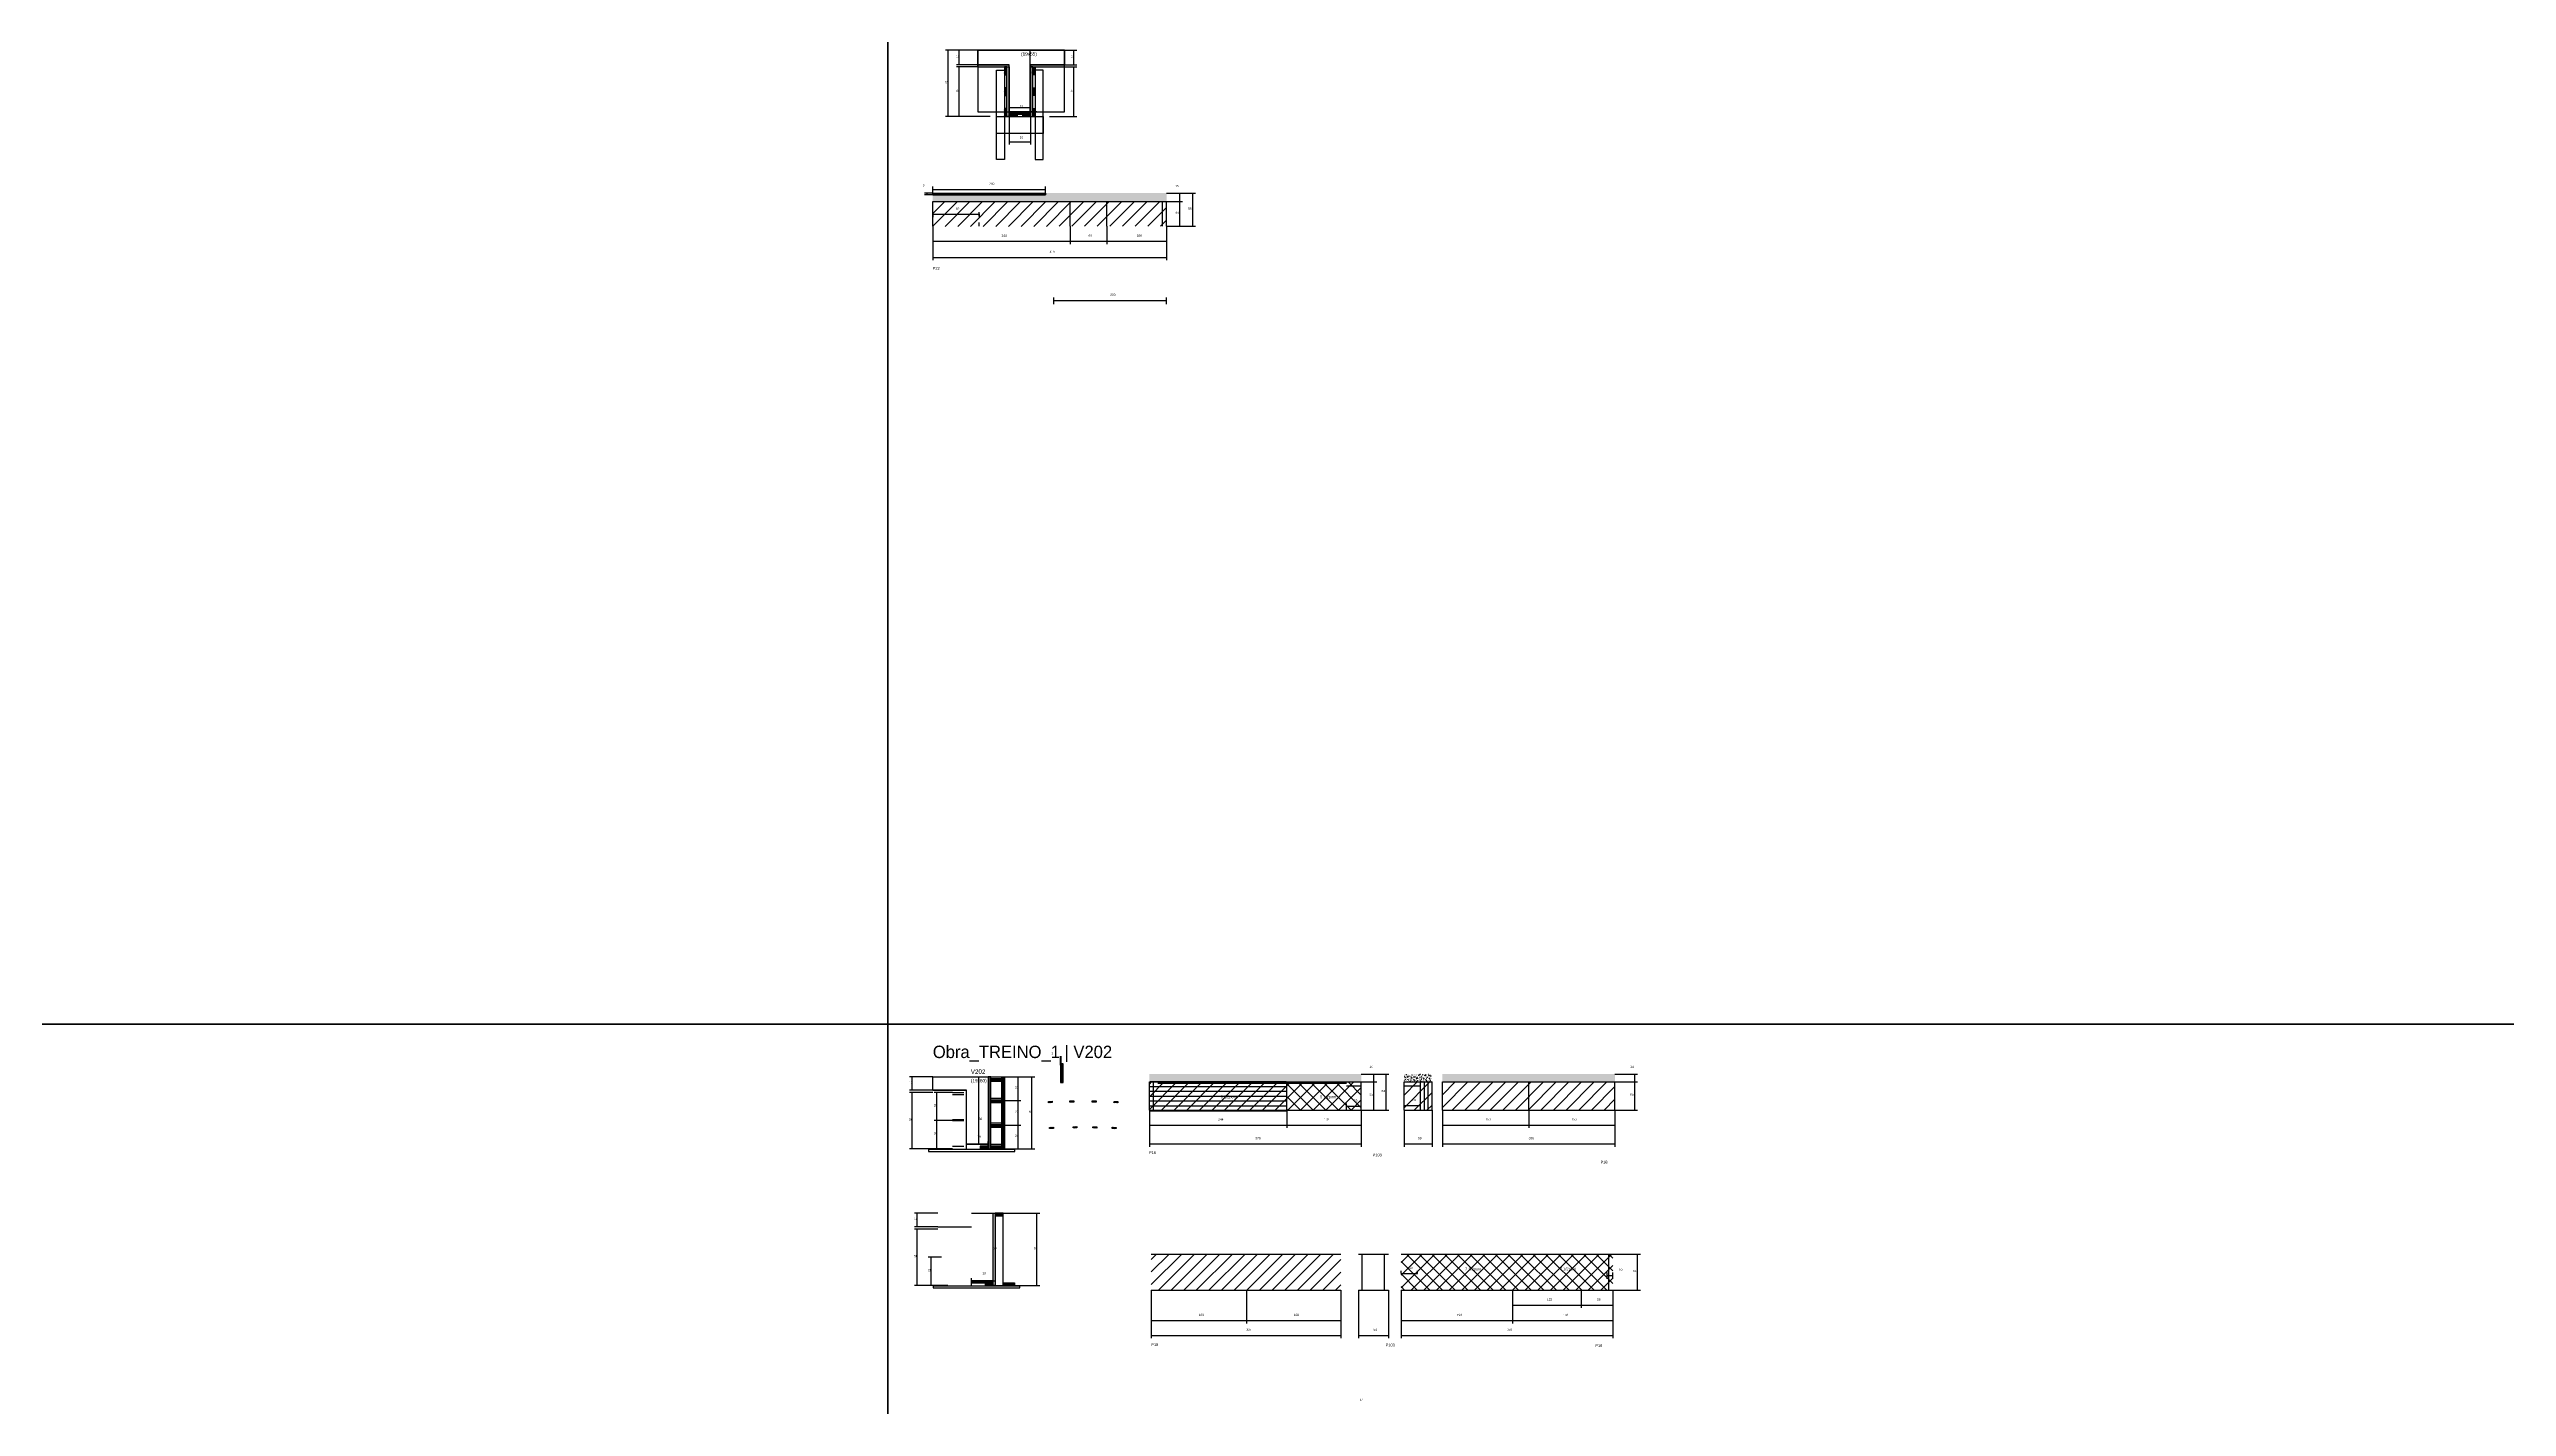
# Model space of a CAD drawing. Header units: metres. Extents: x -41 to 34800, y -36000 to 1848.
# Drawn here: x 13011 to 17375, y -7879 to -5468 of the extents above; entities that cross this region are included whole.
import ezdxf

# ---------------------------------------------------------------- set-up
doc = ezdxf.new("R2010")
doc.units = ezdxf.units.M
for name, color, linetype in [('CELL_BORDER', 8, 'Continuous'), ('CONCRETO', 251, 'Continuous'), ('COTA', 4, 'Continuous'), ('Cota Seção (2x)', 4, 'Continuous'), ('Hachura', 253, 'Continuous'), ('LABEL_ID', 3, 'Continuous'), ('Madeira', 126, 'Continuous'), ('NOMENCLATURA', 7, 'Continuous'), ('Painéis', 200, 'Continuous'), ('REAPROVEITAMENTO', 251, 'Continuous'), ('SARR_2.2x7', 40, 'Continuous'), ('SARR_3.5x7', 81, 'Continuous'), ('SARR_EDITAR', 141, 'Continuous'), ('SCO-___-LAJ', 4, 'Continuous'), ('Texto Seção', 7, 'Continuous')]:
    doc.layers.add(name, color=color, linetype=linetype)

msp = doc.modelspace()

# ---------------------------------------------------------------- hatches: boundary and pattern name
at = {"layer": 'COTA'}
h = msp.add_hatch(dxfattribs=at)
h.set_pattern_fill('AR-CONC', scale=0.03)
h.paths.add_polyline_path([(14780, -5727), (14580, -5727), (14580, -5727), (14580, -5739), (14580, -5739), (14995, -5739), (14995, -5739), (14995, -5724), (14995, -5724), (14780, -5724), (14780, -5724), (14780, -5727)])
h = msp.add_hatch(dxfattribs=at)
h.set_pattern_fill('AR-CONC', scale=0.03)
h.paths.add_polyline_path([(15340.7, -7288.5), (15340.7, -7302.5), (15340.7, -7302.5), (14964.7, -7302.5), (14964.7, -7302.5), (14964.7, -7288.5), (14964.7, -7288.5), (15340.7, -7288.5)])
h = msp.add_hatch(dxfattribs=at)
h.set_pattern_fill('AR-CONC', scale=0.03)
h.paths.add_polyline_path([(15465.7, -7288.5), (15416.7, -7288.5), (15416.7, -7288.5), (15416.7, -7302.5), (15416.7, -7302.5), (15465.7, -7302.5), (15465.7, -7302.5), (15465.7, -7288.5)])
h = msp.add_hatch(dxfattribs=at)
h.set_pattern_fill('AR-CONC', scale=0.03)
h.paths.add_polyline_path([(15791.1, -7302.5), (15791.1, -7288.5), (15484.7, -7288.5), (15484.7, -7302.5)])
at = {"layer": 'Hachura'}
h = msp.add_hatch(color=8, dxfattribs=at)
h.dxf.hatch_style = 1
h.paths.add_polyline_path([(14715.5, -5500), (14715.5, -5496), (14715.5, -5496), (14659.9, -5496), (14659.9, -5496), (14659.9, -5500), (14659.9, -5500), (14715.5, -5500)])
h = msp.add_hatch(color=8, dxfattribs=at)
h.dxf.hatch_style = 1
h.paths.add_polyline_path([(14813.5, -5500), (14813.5, -5496), (14813.5, -5496), (14753.5, -5496), (14753.5, -5496), (14753.5, -5500), (14753.5, -5500), (14813.5, -5500)])
h = msp.add_hatch(color=8, dxfattribs=at)
h.dxf.hatch_style = 1
h.paths.add_polyline_path([(14757.5, -5498), (14753.5, -5498), (14753.5, -5498), (14753.5, -5588), (14753.5, -5588), (14757.5, -5588), (14757.5, -5588), (14757.5, -5498)])
h = msp.add_hatch(dxfattribs=at)
h.set_pattern_fill('ANSI31', scale=0.5)
h.paths.add_polyline_path([(14707.1, -5514), (14711.5, -5514), (14711.5, -5514), (14711.5, -5500), (14711.5, -5500), (14707.1, -5500), (14707.1, -5500), (14707.1, -5514)])
h = msp.add_hatch(dxfattribs=at)
h.set_pattern_fill('ANSI31', scale=0.5)
h.paths.add_polyline_path([(14707.1, -5551), (14711.5, -5551), (14711.5, -5551), (14711.5, -5537), (14711.5, -5537), (14707.1, -5537), (14707.1, -5537), (14707.1, -5551)])
h = msp.add_hatch(color=8, dxfattribs=at)
h.dxf.hatch_style = 1
h.paths.add_polyline_path([(14711.5, -5500), (14715.5, -5500), (14715.5, -5500), (14715.5, -5588), (14715.5, -5588), (14711.5, -5588), (14711.5, -5588), (14711.5, -5500)])
h = msp.add_hatch(dxfattribs=at)
h.set_pattern_fill('ANSI31', scale=0.5)
h.paths.add_polyline_path([(14761.9, -5514), (14757.5, -5514), (14757.5, -5514), (14757.5, -5500), (14757.5, -5500), (14761.9, -5500), (14761.9, -5500), (14761.9, -5514)])
h = msp.add_hatch(dxfattribs=at)
h.set_pattern_fill('ANSI31', scale=0.5)
h.paths.add_polyline_path([(14761.9, -5551), (14757.5, -5551), (14757.5, -5551), (14757.5, -5537), (14757.5, -5537), (14761.9, -5537), (14761.9, -5537), (14761.9, -5551)])
h = msp.add_hatch(dxfattribs=at)
h.set_pattern_fill('ANSI31', scale=0.5)
h.paths.add_polyline_path([(14707.1, -5588), (14711.5, -5588), (14711.5, -5588), (14711.5, -5574), (14711.5, -5574), (14707.1, -5574), (14707.1, -5574), (14707.1, -5588)])
h = msp.add_hatch(color=8, dxfattribs=at)
h.dxf.hatch_style = 1
h.paths.add_polyline_path([(14753.5, -5583.6), (14753.5, -5580), (14753.5, -5580), (14715.5, -5580), (14715.5, -5580), (14715.5, -5583.6), (14715.5, -5583.6), (14753.5, -5583.6)])
h = msp.add_hatch(dxfattribs=at)
h.set_pattern_fill('ANSI31', scale=0.5)
h.paths.add_polyline_path([(14715.5, -5588), (14715.5, -5583.6), (14715.5, -5583.6), (14729.5, -5583.6), (14729.5, -5583.6), (14729.5, -5588), (14729.5, -5588), (14715.5, -5588)])
h = msp.add_hatch(dxfattribs=at)
h.set_pattern_fill('ANSI31', scale=0.5)
h.paths.add_polyline_path([(14753.5, -5588), (14753.5, -5583.6), (14753.5, -5583.6), (14739.5, -5583.6), (14739.5, -5583.6), (14739.5, -5588), (14739.5, -5588), (14753.5, -5588)])
h = msp.add_hatch(dxfattribs=at)
h.set_pattern_fill('ANSI31', scale=0.5)
h.paths.add_polyline_path([(14761.9, -5588), (14757.5, -5588), (14757.5, -5588), (14757.5, -5574), (14757.5, -5574), (14761.9, -5574), (14761.9, -5574), (14761.9, -5588)])
h = msp.add_hatch(color=8, dxfattribs=at)
h.dxf.hatch_style = 1
h.paths.add_polyline_path([(14811.5, -7270), (14807.9, -7270), (14807.9, -7270), (14807.9, -7303.3), (14807.9, -7303.3), (14811.5, -7303.3), (14811.5, -7303.3), (14811.5, -7270)])
h = msp.add_hatch(color=8, dxfattribs=at)
h.dxf.hatch_style = 1
h.paths.add_polyline_path([(14682.8, -7293.1), (14679.2, -7293.1), (14679.2, -7293.1), (14679.2, -7421.1), (14679.2, -7421.1), (14682.8, -7421.1), (14682.8, -7421.1), (14682.8, -7293.1)])
h = msp.add_hatch(dxfattribs=at)
h.set_pattern_fill('ANSI31', scale=0.5)
h.paths.add_polyline_path([(14702.8, -7301.1), (14702.8, -7296.7), (14702.8, -7296.7), (14682.8, -7296.7), (14682.8, -7296.7), (14682.8, -7301.1), (14682.8, -7301.1), (14702.8, -7301.1)])
h = msp.add_hatch(dxfattribs=at)
h.set_pattern_fill('ANSI31', scale=0.5)
h.paths.add_polyline_path([(14702.8, -7293.1), (14707.2, -7293.1), (14707.2, -7293.1), (14707.2, -7421.1), (14707.2, -7421.1), (14702.8, -7421.1), (14702.8, -7421.1), (14702.8, -7293.1)])
h = msp.add_hatch(dxfattribs=at)
h.set_pattern_fill('ANSI31', scale=0.5)
h.paths.add_polyline_path([(14702.8, -7339.2), (14702.8, -7334.8), (14702.8, -7334.8), (14682.8, -7334.8), (14682.8, -7334.8), (14682.8, -7339.2), (14682.8, -7339.2), (14702.8, -7339.2)])
h = msp.add_hatch(dxfattribs=at)
h.set_pattern_fill('ANSI31', scale=0.5)
h.paths.add_polyline_path([(14785.2, -7339.3), (14785.1, -7337.1), (14785.1, -7337.1), (14792.1, -7336.8), (14792.1, -7336.8), (14792.1, -7339), (14792.1, -7339), (14785.2, -7339.3)])
h = msp.add_hatch(dxfattribs=at)
h.set_pattern_fill('ANSI31', scale=0.5)
h.paths.add_polyline_path([(14823.2, -7338.2), (14823.2, -7336), (14823.2, -7336), (14830.2, -7335.9), (14830.2, -7335.9), (14830.2, -7338.1), (14830.2, -7338.1), (14823.2, -7338.2)])
h = msp.add_hatch(dxfattribs=at)
h.set_pattern_fill('ANSI31', scale=0.5)
h.paths.add_polyline_path([(14863.1, -7338.1), (14863.1, -7335.9), (14863.1, -7335.9), (14870.1, -7336), (14870.1, -7336), (14870.1, -7338.2), (14870.1, -7338.2), (14863.1, -7338.1)])
h = msp.add_hatch(dxfattribs=at)
h.set_pattern_fill('ANSI31', scale=0.5)
h.paths.add_polyline_path([(14901.6, -7339.1), (14901.7, -7336.9), (14901.7, -7336.9), (14908.7, -7337.2), (14908.7, -7337.2), (14908.6, -7339.4), (14908.6, -7339.4), (14901.6, -7339.1)])
h = msp.add_hatch(dxfattribs=at)
h.set_pattern_fill('ANSI31', scale=0.5)
h.paths.add_polyline_path([(14678, -7421.1), (14678, -7416.7), (14678, -7416.7), (14664, -7416.7), (14664, -7416.7), (14664, -7421.1), (14664, -7421.1), (14678, -7421.1)])
h = msp.add_hatch(dxfattribs=at)
h.set_pattern_fill('ANSI31', scale=0.5)
h.paths.add_polyline_path([(14682.8, -7383.1), (14682.8, -7378.7), (14682.8, -7378.7), (14702.8, -7378.7), (14702.8, -7378.7), (14702.8, -7383.1), (14702.8, -7383.1), (14682.8, -7383.1)])
h = msp.add_hatch(dxfattribs=at)
h.set_pattern_fill('ANSI31', scale=0.5)
h.paths.add_polyline_path([(14702.8, -7421.1), (14702.8, -7416.7), (14702.8, -7416.7), (14682.8, -7416.7), (14682.8, -7416.7), (14682.8, -7421.1), (14682.8, -7421.1), (14702.8, -7421.1)])
h = msp.add_hatch(dxfattribs=at)
h.set_pattern_fill('ANSI31', scale=0.5)
h.paths.add_polyline_path([(14787.2, -7385.3), (14787.1, -7383.1), (14787.1, -7383.1), (14794.1, -7382.8), (14794.1, -7382.8), (14794.2, -7385), (14794.2, -7385), (14787.2, -7385.3)])
h = msp.add_hatch(dxfattribs=at)
h.set_pattern_fill('ANSI31', scale=0.5)
h.paths.add_polyline_path([(14828.9, -7384.1), (14828.9, -7381.9), (14828.9, -7381.9), (14835.9, -7381.8), (14835.9, -7381.8), (14835.9, -7384), (14835.9, -7384), (14828.9, -7384.1)])
h = msp.add_hatch(dxfattribs=at)
h.set_pattern_fill('ANSI31', scale=0.5)
h.paths.add_polyline_path([(14864.3, -7384.1), (14864.3, -7381.9), (14864.3, -7381.9), (14871.3, -7382), (14871.3, -7382), (14871.3, -7384.2), (14871.3, -7384.2), (14864.3, -7384.1)])
h = msp.add_hatch(dxfattribs=at)
h.set_pattern_fill('ANSI31', scale=0.5)
h.paths.add_polyline_path([(14898.6, -7385), (14898.7, -7382.8), (14898.7, -7382.8), (14905.7, -7383.1), (14905.7, -7383.1), (14905.6, -7385.3), (14905.6, -7385.3), (14898.6, -7385)])
h = msp.add_hatch(color=8, dxfattribs=at)
h.dxf.hatch_style = 1
h.paths.add_polyline_path([(14686.9, -7535.6), (14690.9, -7535.6), (14690.9, -7535.6), (14690.9, -7663.6), (14690.9, -7663.6), (14686.9, -7663.6), (14686.9, -7663.6), (14686.9, -7535.6)])
h = msp.add_hatch(dxfattribs=at)
h.set_pattern_fill('ANSI31', scale=0.5)
h.paths.add_polyline_path([(14704.9, -7540), (14704.9, -7535.6), (14704.9, -7535.6), (14690.9, -7535.6), (14690.9, -7535.6), (14690.9, -7540), (14690.9, -7540), (14704.9, -7540)])
h = msp.add_hatch(color=8, dxfattribs=at)
h.dxf.hatch_style = 1
h.paths.add_polyline_path([(14686.9, -7659.2), (14686.9, -7655.6), (14686.9, -7655.6), (14648.9, -7655.6), (14648.9, -7655.6), (14648.9, -7659.2), (14648.9, -7659.2), (14686.9, -7659.2)])
h = msp.add_hatch(dxfattribs=at)
h.set_pattern_fill('ANSI31', scale=0.5)
h.paths.add_polyline_path([(14686.9, -7663.6), (14686.9, -7659.2), (14686.9, -7659.2), (14672.9, -7659.2), (14672.9, -7659.2), (14672.9, -7663.6), (14672.9, -7663.6), (14686.9, -7663.6)])
h = msp.add_hatch(dxfattribs=at)
h.set_pattern_fill('ANSI31', scale=0.5)
h.paths.add_polyline_path([(14704.9, -7663.6), (14704.9, -7659.2), (14704.9, -7659.2), (14724.9, -7659.2), (14724.9, -7659.2), (14724.9, -7663.6), (14724.9, -7663.6), (14704.9, -7663.6)])
at = {"layer": 'REAPROVEITAMENTO'}
h = msp.add_hatch(dxfattribs=at)
h.set_pattern_fill('ANSI31', scale=5)
h.paths.add_polyline_path([(14995, -5782.8), (14995, -5738.8), (14995, -5738.8), (14580, -5739.3), (14580, -5739.3), (14580, -5783.3), (14580, -5783.3), (14995, -5782.8)])
h = msp.add_hatch(dxfattribs=at)
h.set_pattern_fill('ANSI31', scale=5)
h.paths.add_polyline_path([(14964.7, -7302.5), (14964.7, -7352.5), (14964.7, -7352.5), (15208.7, -7352.5), (15208.7, -7352.5), (15208.7, -7302.5), (15208.7, -7302.5), (14964.7, -7302.5)])
h = msp.add_hatch(dxfattribs=at)
h.set_pattern_fill('ANSI37', scale=5)
h.paths.add_polyline_path([(15208.7, -7302.5), (15208.7, -7352.5), (15208.7, -7352.5), (15340.7, -7352.5), (15340.7, -7352.5), (15340.7, -7302.5), (15340.7, -7302.5), (15208.7, -7302.5)])
h = msp.add_hatch(dxfattribs=at)
h.set_pattern_fill('ANSI31', scale=5)
h.paths.add_polyline_path([(15416.7, -7302.5), (15416.7, -7352.5), (15416.7, -7352.5), (15466.4, -7352.5), (15466.4, -7352.5), (15466.4, -7302.5), (15466.4, -7302.5), (15416.7, -7302.5)])
h = msp.add_hatch(dxfattribs=at)
h.set_pattern_fill('ANSI31', scale=5)
h.paths.add_polyline_path([(15484.7, -7302.5), (15484.7, -7352.5), (15484.7, -7352.5), (15791.1, -7352.5), (15791.1, -7352.5), (15791.1, -7302.5), (15791.1, -7302.5), (15484.7, -7302.5)])
h = msp.add_hatch(dxfattribs=at)
h.set_pattern_fill('ANSI31', scale=5)
h.paths.add_polyline_path([(14967.9, -7608.2), (14967.9, -7672.2), (14967.9, -7672.2), (15304.5, -7672.2), (15304.5, -7672.2), (15304.5, -7608.2), (15304.5, -7608.2), (14967.9, -7608.2)])
h = msp.add_hatch(dxfattribs=at)
h.set_pattern_fill('ANSI37', scale=5)
h.paths.add_polyline_path([(15411.4, -7608.2), (15411.4, -7672.2), (15411.4, -7672.2), (15787.4, -7672.2), (15787.4, -7672.2), (15787.4, -7608.2), (15787.4, -7608.2), (15411.4, -7608.2)])

# ---------------------------------------------------------------- linework, layer by layer
at = {"layer": 'CELL_BORDER'}
for points in [[(11600, -7200), (14500, -7200), (14500, -5400), (11600, -5400)], [(14500, -7200), (17400, -7200), (17400, -5400), (14500, -5400)], [(11600, -9000), (14500, -9000), (14500, -7200), (11600, -7200)], [(14500, -9000), (17400, -9000), (17400, -7200), (14500, -7200)]]:
    msp.add_lwpolyline(points, close=True, dxfattribs=at)
at = {"layer": 'CONCRETO'}
for points in [[(14659.9, -5496), (14659.9, -5470), (14813.5, -5470), (14813.5, -5496), (14753.5, -5496), (14753.5, -5580), (14715.5, -5580), (14715.5, -5496)], [(14659.9, -5580), (14813.5, -5580), (14813.5, -5470), (14659.9, -5470)], [(14640, -7317.1), (14580, -7317.1), (14580, -7293.1), (14640, -7293.1), (14640, -7293.1), (14678, -7293.1), (14678, -7416.7), (14678, -7416.7), (14678, -7413.1), (14640, -7413.1)]]:
    msp.add_lwpolyline(points, close=True, dxfattribs=at)
at = {"layer": 'COTA'}
for p, q in [((14659.9, -5470), (14602.5, -5470)), ((14607.5, -5588), (14607.5, -5470)), ((14659.9, -5470), (14621.8, -5470)), ((14659.9, -5496), (14621.8, -5496)), ((14626.8, -5496), (14626.8, -5470)), ((14813.5, -5470), (14835.4, -5470)), ((14813.5, -5496), (14835.4, -5496)), ((14830.4, -5496), (14830.4, -5470)), ((14659.9, -5500), (14621.8, -5500)), ((14626.8, -5588), (14626.8, -5500)), ((14813.5, -5500), (14835.4, -5500)), ((14830.4, -5588), (14830.4, -5500)), ((14681.9, -5588), (14602.5, -5588)), ((14681.9, -5588), (14621.8, -5588)), ((14715.5, -5588), (14715.5, -5637.8)), ((14753.5, -5588), (14753.5, -5637.8)), ((14787.1, -5588), (14835.4, -5588)), ((14715.5, -5632.8), (14753.5, -5632.8)), ((14580, -5724), (14580, -5712.4)), ((14780, -5724), (14780, -5712.4)), ((14580, -5724), (14565.2, -5724)), ((14580, -5727), (14565.2, -5727)), ((14570.2, -5727), (14570.2, -5724)), ((14580, -5717.4), (14780, -5717.4)), ((14995, -5724), (15023.4, -5724)), ((14995, -5724), (15046.5, -5724)), ((14995, -5739), (15023.4, -5739)), ((14995, -5739), (15023.4, -5739)), ((15018.4, -5739), (15018.4, -5724)), ((15018.4, -5783), (15018.4, -5739)), ((15041.5, -5783), (15041.5, -5724)), ((14580, -5761), (14580, -5766.7)), ((14580, -5761.7), (14662, -5761.7)), ((14580, -5783), (14580, -5814.6)), ((14580, -5783), (14580, -5843.1)), ((14662, -5761), (14662, -5766.7)), ((14824, -5783), (14824, -5814.6)), ((14824, -5783), (14824, -5814.6)), ((14889, -5783), (14889, -5814.6)), ((14889, -5783), (14889, -5814.6)), ((14995, -5783), (14995, -5814.6)), ((14995, -5783), (14995, -5843.1)), ((14995, -5783), (15023.4, -5783)), ((14995, -5783), (15046.5, -5783)), ((14580, -5809.6), (14824, -5809.6)), ((14580, -5838.1), (14995, -5838.1)), ((14824, -5809.6), (14889, -5809.6)), ((14889, -5809.6), (14995, -5809.6)), ((14795, -5921.3), (14795, -5909.7)), ((14795, -5914.7), (14995, -5914.7)), ((14995, -5921.3), (14995, -5909.7)), ((14806.7, -7272.8), (14806.7, -7256.5)), ((14806.7, -7261.5), (14807.9, -7261.5)), ((14807.9, -7272.8), (14807.9, -7256.5)), ((14580, -7293.1), (14538.3, -7293.1)), ((14580, -7317.1), (14538.3, -7317.1)), ((14580, -7321.1), (14538.3, -7321.1)), ((14543.3, -7317.1), (14543.3, -7293.1)), ((14543.3, -7421.1), (14543.3, -7321.1)), ((14615.2, -7321.1), (14582.3, -7321.1)), ((14587.3, -7371.1), (14587.3, -7321.1)), ((14696, -7293.1), (14761, -7293.1)), ((14702.8, -7293.1), (14736.5, -7293.1)), ((14731.5, -7335.2), (14731.5, -7293.1)), ((14756, -7421.1), (14756, -7293.1)), ((15340.7, -7288.5), (15368.1, -7288.5)), ((15340.7, -7288.5), (15389.8, -7288.5)), ((15340.7, -7302.5), (15368.1, -7302.5)), ((15340.7, -7302.5), (15368.1, -7302.5)), ((15363.1, -7302.5), (15363.1, -7288.5)), ((15363.1, -7352.5), (15363.1, -7302.5)), ((15384.8, -7352.5), (15384.8, -7288.5)), ((15791.1, -7288.5), (15831.3, -7288.5)), ((15791.1, -7302.5), (15831.3, -7302.5)), ((15791.1, -7302.5), (15831.3, -7302.5)), ((15826.3, -7302.5), (15826.3, -7288.5)), ((15826.3, -7352.5), (15826.3, -7302.5)), ((14615.2, -7371.1), (14582.3, -7371.1)), ((14615.2, -7371.1), (14582.3, -7371.1)), ((14587.3, -7421.1), (14587.3, -7371.1)), ((14702.8, -7335.2), (14736.5, -7335.2)), ((14702.8, -7335.2), (14736.5, -7335.2)), ((14731.5, -7379.1), (14731.5, -7335.2)), ((14964.7, -7352.5), (14964.7, -7384)), ((14964.7, -7352.5), (14964.7, -7417.6)), ((15208.7, -7352.5), (15208.7, -7384)), ((15208.7, -7352.5), (15208.7, -7384)), ((15340.7, -7352.5), (15340.7, -7384)), ((15340.7, -7352.5), (15340.7, -7417.6)), ((15340.7, -7352.5), (15368.1, -7352.5)), ((15340.7, -7352.5), (15389.8, -7352.5)), ((15416.7, -7352.5), (15416.7, -7417.6)), ((15466.4, -7352.5), (15466.4, -7417.6)), ((15484.7, -7352.5), (15484.7, -7384)), ((15484.7, -7352.5), (15484.7, -7417.6)), ((15637.9, -7352.5), (15637.9, -7384)), ((15637.9, -7352.5), (15637.9, -7384)), ((15791.1, -7352.5), (15791.1, -7384)), ((15791.1, -7352.5), (15831.3, -7352.5)), ((15791.1, -7352.5), (15791.1, -7417.6)), ((14702.8, -7379.1), (14736.5, -7379.1)), ((14702.8, -7379.1), (14736.5, -7379.1)), ((14731.5, -7421.1), (14731.5, -7379.1)), ((14964.7, -7379), (15208.7, -7379)), ((14964.7, -7412.6), (15340.7, -7412.6)), ((15208.7, -7379), (15340.7, -7379)), ((15416.7, -7412.6), (15466.4, -7412.6)), ((15484.7, -7379), (15637.9, -7379)), ((15484.7, -7412.6), (15791.1, -7412.6)), ((15637.9, -7379), (15791.1, -7379)), ((14590.8, -7421.1), (14538.3, -7421.1)), ((14615.2, -7421.1), (14582.3, -7421.1)), ((14696, -7421.1), (14761, -7421.1)), ((14702.8, -7421.1), (14736.5, -7421.1)), ((14588.9, -7535.6), (14547.2, -7535.6)), ((14552.2, -7559.6), (14552.2, -7535.6)), ((14704.9, -7535.6), (14769.9, -7535.6)), ((14764.9, -7663.6), (14764.9, -7535.6)), ((14588.9, -7559.6), (14547.2, -7559.6)), ((14588.9, -7563.6), (14547.2, -7563.6)), ((14552.2, -7663.6), (14552.2, -7563.6)), ((14595.6, -7613.6), (14572, -7613.6)), ((14577, -7663.6), (14577, -7613.6)), ((15787.4, -7608.2), (15836.4, -7608.2)), ((15831.4, -7672.2), (15831.4, -7608.2)), ((14606.5, -7663.6), (14547.2, -7663.6)), ((14595.6, -7663.6), (14572, -7663.6)), ((14704.9, -7663.6), (14769.9, -7663.6)), ((14967.9, -7672.2), (14967.9, -7731.3)), ((14967.9, -7672.2), (14967.9, -7757.6)), ((15136.7, -7672.2), (15136.7, -7731.3)), ((15136.7, -7672.2), (15136.7, -7731.3)), ((15304.5, -7672.2), (15304.5, -7731.3)), ((15304.5, -7672.2), (15304.5, -7757.6)), ((15335.5, -7672.2), (15335.5, -7757.6)), ((15389.1, -7672.2), (15389.1, -7757.6)), ((15411.4, -7672.2), (15411.4, -7731.3)), ((15411.4, -7672.2), (15411.4, -7757.6)), ((15609.4, -7672.2), (15609.4, -7731.3)), ((15609.4, -7672.2), (15609.4, -7703.8)), ((15609.4, -7672.2), (15609.4, -7731.3)), ((15731.4, -7672.2), (15731.4, -7703.8)), ((15731.4, -7672.2), (15731.4, -7703.8)), ((15787.4, -7672.2), (15787.4, -7703.8)), ((15787.4, -7672.2), (15787.4, -7731.3)), ((15787.4, -7672.2), (15787.4, -7757.6)), ((15787.4, -7672.2), (15836.4, -7672.2)), ((15609.4, -7698.8), (15731.4, -7698.8)), ((15731.4, -7698.8), (15787.4, -7698.8)), ((14967.9, -7726.3), (15136.7, -7726.3)), ((14967.9, -7752.6), (15304.5, -7752.6)), ((15136.7, -7726.3), (15304.5, -7726.3)), ((15335.5, -7752.6), (15389.1, -7752.6)), ((15411.4, -7726.3), (15609.4, -7726.3)), ((15411.4, -7752.6), (15787.4, -7752.6)), ((15609.4, -7726.3), (15787.4, -7726.3))]:
    msp.add_line(p, q, dxfattribs=at)
at = {"layer": 'Cota Seção (2x)'}
for p, q in [((14764.5, -5470), (14748, -5470)), ((14753, -5580), (14753, -5470)), ((14715.5, -5588), (14715.5, -5567)), ((14715.5, -5572), (14753.5, -5572)), ((14764.5, -5580), (14748, -5580)), ((14753.5, -5588), (14753.5, -5567)), ((14640, -7293.1), (14666.5, -7293.1)), ((14661.5, -7413.1), (14661.5, -7293.1)), ((15314.7, -7352.5), (15314.7, -7340.4)), ((15314.7, -7345.4), (15340.7, -7345.4)), ((15340.7, -7352.5), (15340.7, -7340.4)), ((15416.7, -7352.5), (15416.7, -7339.5)), ((15416.7, -7344.5), (15445.7, -7344.5)), ((15445.7, -7352.5), (15445.7, -7339.5)), ((14640, -7421.1), (14640, -7408.1)), ((14640, -7413.1), (14666.5, -7413.1)), ((14640, -7413.1), (14678, -7413.1)), ((14678, -7421.1), (14678, -7408.1)), ((14648.9, -7535.6), (14691.9, -7535.6)), ((14686.9, -7655.6), (14686.9, -7535.6)), ((14648.9, -7663.6), (14648.9, -7650.6)), ((14648.9, -7655.6), (14691.9, -7655.6)), ((14648.9, -7655.6), (14686.9, -7655.6)), ((14686.9, -7663.6), (14686.9, -7650.6)), ((15411.4, -7642.8), (15411.4, -7637.8)), ((15411.4, -7642.8), (15440.4, -7642.8)), ((15440.4, -7642.8), (15440.4, -7637.8)), ((15777.4, -7651.8), (15777.4, -7640.9)), ((15777.4, -7645.9), (15787.4, -7645.9)), ((15787.4, -7651.8), (15787.4, -7640.9))]:
    msp.add_line(p, q, dxfattribs=at)
at = {"layer": 'Madeira'}
for points in [[(14707.1, -5514), (14711.5, -5514), (14711.5, -5500), (14707.1, -5500)], [(14707.1, -5551), (14711.5, -5551), (14711.5, -5537), (14707.1, -5537)], [(14761.9, -5514), (14757.5, -5514), (14757.5, -5500), (14761.9, -5500)], [(14761.9, -5551), (14757.5, -5551), (14757.5, -5537), (14761.9, -5537)], [(14707.1, -5588), (14711.5, -5588), (14711.5, -5574), (14707.1, -5574)], [(14715.5, -5588), (14715.5, -5583.6), (14729.5, -5583.6), (14729.5, -5588)], [(14753.5, -5588), (14753.5, -5583.6), (14739.5, -5583.6), (14739.5, -5588)], [(14761.9, -5588), (14757.5, -5588), (14757.5, -5574), (14761.9, -5574)], [(14702.8, -7301.1), (14702.8, -7296.7), (14682.8, -7296.7), (14682.8, -7301.1)], [(14702.8, -7293.1), (14707.2, -7293.1), (14707.2, -7421.1), (14702.8, -7421.1)], [(14702.8, -7339.2), (14702.8, -7334.8), (14682.8, -7334.8), (14682.8, -7339.2)], [(14785.2, -7339.3), (14785.1, -7337.1), (14792.1, -7336.8), (14792.1, -7339)], [(14823.2, -7338.2), (14823.2, -7336), (14830.2, -7335.9), (14830.2, -7338.1)], [(14863.1, -7338.1), (14863.1, -7335.9), (14870.1, -7336), (14870.1, -7338.2)], [(14901.6, -7339.1), (14901.7, -7336.9), (14908.7, -7337.2), (14908.6, -7339.4)], [(14678, -7421.1), (14678, -7416.7), (14664, -7416.7), (14664, -7421.1)], [(14682.8, -7383.1), (14682.8, -7378.7), (14702.8, -7378.7), (14702.8, -7383.1)], [(14702.8, -7421.1), (14702.8, -7416.7), (14682.8, -7416.7), (14682.8, -7421.1)], [(14787.2, -7385.3), (14787.1, -7383.1), (14794.1, -7382.8), (14794.2, -7385)], [(14828.9, -7384.1), (14828.9, -7381.9), (14835.9, -7381.8), (14835.9, -7384)], [(14864.3, -7384.1), (14864.3, -7381.9), (14871.3, -7382), (14871.3, -7384.2)], [(14898.6, -7385), (14898.7, -7382.8), (14905.7, -7383.1), (14905.6, -7385.3)], [(14704.9, -7540), (14704.9, -7535.6), (14690.9, -7535.6), (14690.9, -7540)], [(14704.9, -7535.6), (14690.9, -7535.6), (14690.9, -7663.6), (14704.9, -7663.6)], [(14686.9, -7663.6), (14686.9, -7659.2), (14672.9, -7659.2), (14672.9, -7663.6)], [(14704.9, -7663.6), (14704.9, -7659.2), (14724.9, -7659.2), (14724.9, -7663.6)]]:
    msp.add_lwpolyline(points, close=True, dxfattribs=at)
at = {"layer": 'Painéis'}
for p, q in [((14659.9, -5496), (14715.5, -5496)), ((14659.9, -5500), (14659.9, -5496)), ((14715.5, -5500), (14715.5, -5496)), ((14753.5, -5496), (14813.5, -5496)), ((14753.5, -5500), (14753.5, -5496)), ((14813.5, -5500), (14813.5, -5496)), ((14715.5, -5588), (14715.5, -5500)), ((14753.5, -5588), (14753.5, -5500)), ((14715.5, -5580), (14753.5, -5580)), ((14715.5, -5583.6), (14715.5, -5580)), ((14753.5, -5583.6), (14753.5, -5580)), ((14580, -5724), (14780, -5724)), ((14580, -5727), (14780, -5727)), ((14580, -5739), (14995, -5739)), ((14580, -5783), (14580, -5739)), ((14824, -5783), (14824, -5739)), ((14889, -5783), (14889, -5739)), ((14995, -5783), (14995, -5739)), ((14580, -7317.1), (14640, -7317.1)), ((14615.2, -7321.1), (14635.2, -7321.1)), ((14615.2, -7324.7), (14635.2, -7324.7)), ((14682.8, -7293.1), (14702.8, -7293.1)), ((14682.8, -7296.7), (14702.8, -7296.7)), ((14964.7, -7302.5), (15340.7, -7302.5)), ((14964.7, -7352.5), (14964.7, -7302.5)), ((15208.7, -7352.5), (15208.7, -7302.5)), ((15340.7, -7352.5), (15340.7, -7302.5)), ((15416.7, -7302.5), (15466.4, -7302.5)), ((15416.7, -7352.5), (15416.7, -7302.5)), ((15466.4, -7352.5), (15466.4, -7302.5)), ((15484.7, -7302.5), (15791.1, -7302.5)), ((15484.7, -7352.5), (15484.7, -7302.5)), ((15637.9, -7352.5), (15637.9, -7302.5)), ((15791.1, -7352.5), (15791.1, -7302.5)), ((14615.2, -7369.1), (14635.2, -7369.1)), ((14615.2, -7370.7), (14635.2, -7370.7)), ((14682.8, -7331.2), (14702.8, -7331.2)), ((14682.8, -7334.8), (14702.8, -7334.8)), ((14964.7, -7352.5), (15340.7, -7352.5)), ((15416.7, -7352.5), (15466.4, -7352.5)), ((15484.7, -7352.5), (15791.1, -7352.5)), ((14615.2, -7416.7), (14635.2, -7416.7)), ((14682.8, -7416.7), (14702.8, -7416.7)), ((14588.9, -7559.6), (14648.9, -7559.6)), ((14967.9, -7608.2), (15304.5, -7608.2)), ((15335.5, -7608.2), (15389.1, -7608.2)), ((15411.4, -7608.2), (15787.4, -7608.2)), ((14648.9, -7655.6), (14686.9, -7655.6)), ((14967.9, -7672.2), (15304.5, -7672.2)), ((15335.5, -7672.2), (15389.1, -7672.2)), ((15411.4, -7672.2), (15787.4, -7672.2))]:
    msp.add_line(p, q, dxfattribs=at)
for points in [[(14715.5, -5500), (14715.5, -5496), (14659.9, -5496), (14659.9, -5500)], [(14813.5, -5500), (14813.5, -5496), (14753.5, -5496), (14753.5, -5500)], [(14711.5, -5500), (14715.5, -5500), (14715.5, -5588), (14711.5, -5588)], [(14757.5, -5500), (14753.5, -5500), (14753.5, -5588), (14757.5, -5588)], [(14753.5, -5583.6), (14753.5, -5580), (14715.5, -5580), (14715.5, -5583.6)], [(14580, -5724), (14780, -5724), (14780, -5727), (14580, -5727)], [(14807.9, -7270), (14806.7, -7270), (14806.7, -7303.3), (14807.9, -7303.3)], [(14811.5, -7270), (14807.9, -7270), (14807.9, -7303.3), (14811.5, -7303.3)], [(14679.2, -7293.1), (14678, -7293.1), (14678, -7421.1), (14679.2, -7421.1)], [(14682.8, -7293.1), (14679.2, -7293.1), (14679.2, -7421.1), (14682.8, -7421.1)], [(14702.8, -7296.7), (14682.8, -7296.7), (14682.8, -7293.1), (14702.8, -7293.1)], [(14702.8, -7334.8), (14682.8, -7334.8), (14682.8, -7331.2), (14702.8, -7331.2)], [(14702.8, -7378.7), (14682.8, -7378.7), (14682.8, -7375.1), (14702.8, -7375.1)], [(14702.8, -7416.7), (14682.8, -7416.7), (14682.8, -7413.1), (14702.8, -7413.1)], [(14686.9, -7535.6), (14690.9, -7535.6), (14690.9, -7663.6), (14686.9, -7663.6)], [(14686.9, -7659.2), (14686.9, -7655.6), (14648.9, -7655.6), (14648.9, -7659.2)]]:
    msp.add_lwpolyline(points, close=True, dxfattribs=at)
at = {"layer": 'SARR_2.2x7'}
for p, q in [((14662, -5765), (14662, -5758)), ((14988, -5783), (14988, -5739)), ((14662, -5783), (14662, -5776)), ((14965.7, -7301.7), (15207.5, -7301.7)), ((14965.7, -7310.3), (15207.5, -7310.3)), ((14965.7, -7319), (15207.5, -7319)), ((14965.7, -7327.6), (15207.5, -7327.6)), ((14971.7, -7352.5), (14971.7, -7302.5)), ((14979.7, -7304.7), (15208.7, -7304.7)), ((15208.7, -7304.7), (15314.7, -7304.7)), ((15314.7, -7309.5), (15340.7, -7309.5)), ((15416.7, -7309.5), (15445.7, -7309.5)), ((15445.7, -7352.5), (15445.7, -7302.5)), ((15452.7, -7352.5), (15452.7, -7302.5)), ((15459.4, -7352.5), (15459.4, -7302.5)), ((14965.7, -7336.2), (15207.5, -7336.2)), ((14965.7, -7344.8), (15207.5, -7344.8)), ((14965.7, -7353.5), (15207.5, -7353.5)), ((15342.5, -7672.2), (15342.5, -7608.2)), ((15382.1, -7672.2), (15382.1, -7608.2)), ((15780.4, -7672.2), (15780.4, -7608.2))]:
    msp.add_line(p, q, dxfattribs=at)
at = {"layer": 'SARR_3.5x7'}
for points in [[(14693.1, -5506), (14707.1, -5506), (14707.1, -5664.5), (14693.1, -5664.5)], [(14775.9, -5506), (14761.9, -5506), (14761.9, -5664.5), (14775.9, -5664.5)], [(14693.1, -5588), (14775.9, -5588), (14775.9, -5618.1), (14693.1, -5618.1)]]:
    msp.add_lwpolyline(points, close=True, dxfattribs=at)
at = {"layer": 'SARR_EDITAR'}
msp.add_line((14580, -5725.5), (14780, -5725.5), dxfattribs=at)
at = {"layer": 'SCO-___-LAJ'}
for points in [[(14725.4, -7422.5), (14572.1, -7422.5), (14572.1, -7425.7), (14725.4, -7425.7)], [(14734.2, -7664.9), (14580.9, -7664.9), (14580.9, -7668.1), (14734.2, -7668.1)]]:
    msp.add_lwpolyline(points, close=True, dxfattribs=at)

# ---------------------------------------------------------------- texts
at = {"layer": 'COTA'}
for s, p in [('13', (14621.3, -5483)), ('13', (14824.9, -5483)), ('59', (14602, -5529)), ('44', (14621.3, -5544)), ('44', (14824.9, -5544)), ('19', (14734.5, -5627.3)), ('3', (14562, -5711.9)), ('200', (14680, -5709.3)), ('15', (15010.2, -5713.4)), ('82', (14621, -5753.6)), ('44', (15010.3, -5761)), ('59', (15033.4, -5753.5)), ('244', (14702, -5801.5)), ('65', (14856.5, -5801.5)), ('106', (14942, -5801.5)), ('415', (14787.5, -5830)), ('200', (14895, -5906.6)), ('1', (14790.5, -7253.5)), ('14', (15355.1, -7277.4)), ('14', (15818.2, -7277.4)), ('12', (14537.8, -7305.1)), ('21', (14726, -7314.2)), ('50', (15355, -7327.5)), ('64', (15376.7, -7320.5)), ('50', (15818.2, -7327.5)), ('50', (14537.8, -7371.1)), ('25', (14581.8, -7346.1)), ('22', (14726, -7357.2)), ('64', (14750.5, -7357.1)), ('244', (15086.7, -7370.9)), ('132', (15274.7, -7370.8)), ('153', (15561.3, -7370.8)), ('153', (15714.5, -7370.8)), ('25', (14581.8, -7396.1)), ('21', (14726, -7400.1)), ('376', (15152.7, -7404.3)), ('50', (15441.5, -7404.4)), ('306', (15637.9, -7404.3)), ('12', (14546.7, -7547.6)), ('50', (14546.7, -7613.6)), ('25', (14571.5, -7638.6)), ('64', (14759.4, -7599.6)), ('64', (15823.3, -7640.2)), ('169', (15052.3, -7718.1)), ('168', (15220.6, -7718.1)), ('198', (15510.4, -7718.2)), ('122', (15670.4, -7690.7)), ('178', (15698.4, -7718.2)), ('56', (15759.4, -7690.7)), ('337', (15136.2, -7744.4)), ('54', (15362.3, -7744.4)), ('376', (15599.4, -7744.4)), ('14', (15338.5, -7869))]:
    msp.add_text(s, height=4, dxfattribs=at).set_placement(p)
at = {"layer": 'Cota Seção (2x)'}
for s, p in [('55', (14753, -5512)), ('19', (14734.5, -5572)), ('60', (14661.5, -7370.1)), ('26', (15327.7, -7337.3)), ('29', (15431.2, -7336.5)), ('19', (14659, -7401.6)), ('60', (14686.9, -7599.6)), ('29', (15425.9, -7634.7)), ('10', (15798.1, -7637.8)), ('19', (14667.9, -7644.1))]:
    msp.add_text(s, height=4, dxfattribs=at).set_placement(p)
at = {"layer": 'LABEL_ID'}
msp.add_text('Obra_TREINO_1 | V202', height=22, dxfattribs=at).set_placement((14580, -7260))
at = {"layer": 'NOMENCLATURA'}
for s, p in [('P22', (14579.9, -5860.1)), ('8 1/2pont', (15091.1, -7331.3)), ('5 1/2pont', (15267.7, -7331.3)), ('P16', (14963.9, -7430.5)), ('P103', (15361.1, -7434.5)), ('P18', (15765.5, -7447.3)), ('7 1/2pont', (15524.9, -7637)), ('7 1/2pont', (15693.4, -7637)), ('P18', (14967.9, -7771.5)), ('P103', (15384.2, -7772.1)), ('P16', (15756.4, -7773.3))]:
    msp.add_text(s, height=5, dxfattribs=at).set_placement(p)
at = {"layer": 'Texto Seção'}
for s, height, p in [('(19x55)', 6, (14736.7, -5480)), ('V202', 8, (14647.5, -7288.1)), ('(19x60)', 6, (14647.5, -7303.1))]:
    msp.add_text(s, height=height, dxfattribs=at).set_placement(p)

doc.saveas('drawing.dxf')
